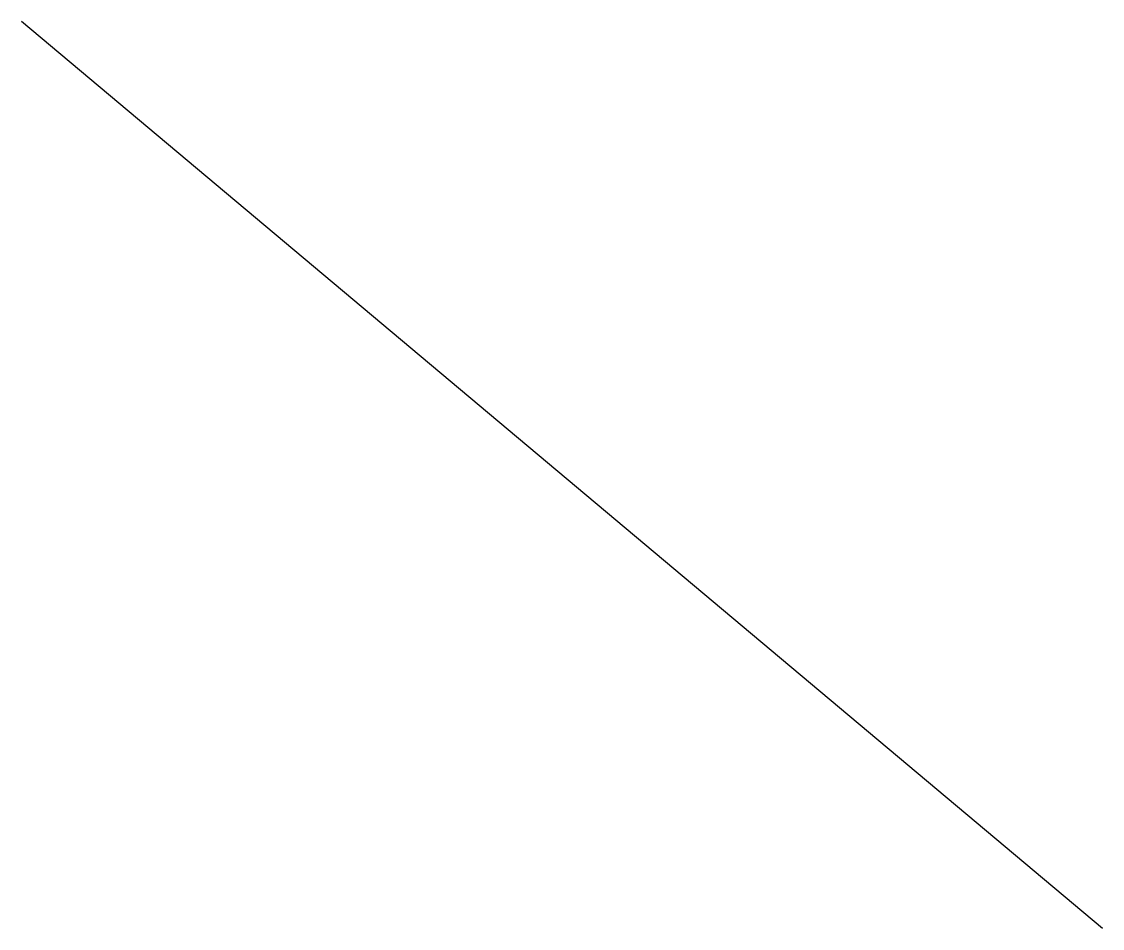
# Model space of a CAD drawing. Header units: millimetres. Extents: x -383 to 0, y 0 to 321.
import ezdxf

# ---------------------------------------------------------------- set-up
doc = ezdxf.new("R2010")
doc.units = ezdxf.units.MM

msp = doc.modelspace()

# ---------------------------------------------------------------- linework, layer by layer
msp.add_line((0, 0), (-383.02, 321.39))

doc.saveas('drawing.dxf')
